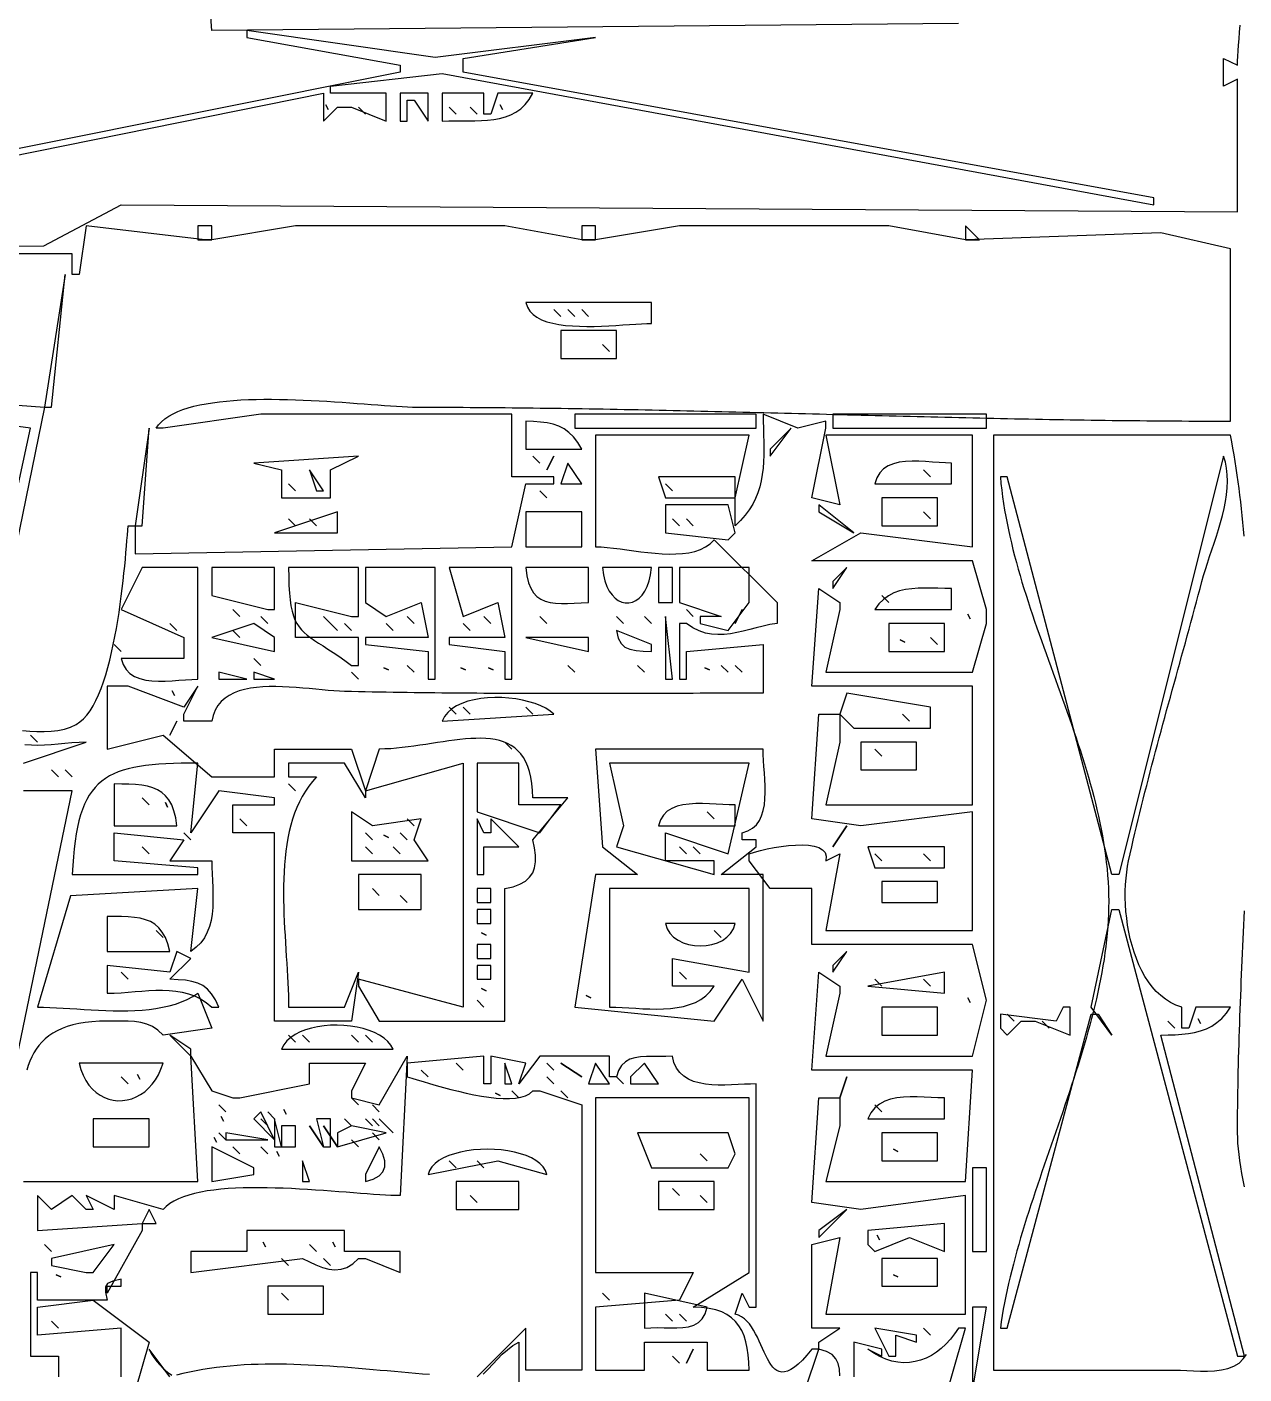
# Model space of a CAD drawing. Extents: x 0 to 1224, y 0 to 792.
# Drawn here: x 502.5 to 676.9, y 181.4 to 374.5 of the extents above; entities that cross this region are included whole.
import ezdxf

# ---------------------------------------------------------------- set-up
doc = ezdxf.new("R2010")
doc.units = 0
doc.layers.add('C252', color=252, linetype='CONTINUOUS')
doc.layers.add('C7', color=7, linetype='CONTINUOUS')

msp = doc.modelspace()

# ---------------------------------------------------------------- linework, layer by layer
at = {"layer": 'C252'}
for points in [[(527, 346), (527, 344), (529, 344), (529, 346), (527, 346)], [(582, 346), (582, 344), (584, 344), (584, 346), (582, 346)], [(637, 346), (637, 344), (639, 344), (637, 346)], [(549, 221), (550, 220), (549, 221)], [(530, 220), (531, 219), (530, 220)], [(537, 219), (538, 218), (537, 219)], [(552, 220), (553, 219), (552, 220)], [(536, 218), (537, 217), (536, 218)], [(538, 218), (538, 214), (539, 214), (538, 218)], [(544, 218), (545, 214), (546, 214), (546, 218), (544, 218)], [(549, 217), (547, 216), (547, 215), (547, 214), (554, 216), (549, 217)], [(548, 218), (549, 217), (548, 218)], [(551, 218), (552, 217), (551, 218)], [(553, 218), (554, 217), (553, 218)], [(554, 217), (555, 216), (554, 217)], [(529.333313, 215.333328), (529.666687, 214.666672), (529.333313, 215.333328)], [(531, 216), (531, 215), (537, 215), (531, 216)]]:
    msp.add_lwpolyline(points, dxfattribs=at)
at = {"layer": 'C7'}
for points in [[(636, 375), (529, 374), (528, 388)], [(444, 343), (504.942139, 343.148132), (516.000793, 348.980713), (676, 348), (676, 367), (674, 366), (674, 370), (676, 369), (676.01, 369.6093), (676.0385, 370.3021), (676.0827, 371.0714), (676.1398, 371.9103), (676.2073, 372.8118), (676.2824, 373.7689), (676.3623, 374.7747)], [(534, 374), (534, 373), (556, 369), (556, 368), (446, 346), (446, 345), (545, 365), (545, 361), (547, 363), (548, 363), (549, 363), (554, 361), (554, 365), (546, 365), (546, 366), (562, 367.815582), (664, 349), (664, 350), (565, 368), (565, 370), (584, 373), (561, 370.104187), (534, 374)], [(556, 365), (556, 361), (557, 361), (557, 364), (558, 364), (560, 361), (560, 365), (556, 365)], [(562, 365), (562, 361), (562.9411, 361.047), (563.887, 361.0643), (564.8329, 361.0643), (565.7741, 361.0589), (566.7061, 361.0603), (567.6239, 361.0806), (568.5231, 361.1321), (569.3989, 361.2269), (570.2465, 361.377), (571.0614, 361.5948), (571.8388, 361.8922), (572.5741, 362.2814), (573.2626, 362.7747), (573.8995, 363.3841), (574.4802, 364.1218), (575, 365), (570, 365), (569, 362), (568, 362), (568, 365), (562, 365)], [(545.333313, 363.333344), (545.666687, 362.666656), (545.333313, 363.333344)], [(550, 363), (551, 362), (550, 363)], [(563, 363), (564, 362), (563, 363)], [(566, 363), (567, 362), (566, 363)], [(570.333313, 363.333344), (570.666687, 362.666656), (570.333313, 363.333344)], [(511, 346), (510, 339), (509, 339), (509, 342), (444, 342)], [(501.8531, 273.643), (502.8922, 273.5685), (503.9304, 273.522), (504.9574, 273.516), (505.9632, 273.5629), (506.9376, 273.6751), (507.8703, 273.8652), (508.7512, 274.1455), (509.5702, 274.5285), (510.1002, 274.8817), (510.6043, 275.3302), (511.0831, 275.8679), (511.5372, 276.4889), (511.9674, 277.1872), (512.3743, 277.957), (512.7587, 278.7922), (513.1211, 279.6868), (513.4624, 280.6351), (513.7832, 281.6309), (514.0841, 282.6684), (514.3659, 283.7415), (514.6293, 284.8445), (514.8749, 285.9712), (515.1034, 287.1157), (515.3156, 288.2722), (515.512, 289.4346), (515.6935, 290.5969), (515.8606, 291.7534), (516.0142, 292.8979), (516.1547, 294.0245), (516.283, 295.1274), (516.3998, 296.2005), (516.5057, 297.2379), (516.6013, 298.2336), (516.6875, 299.1817), (516.7649, 300.0763), (516.8341, 300.9113), (516.8959, 301.6809), (516.951, 302.3791), (517, 303), (518, 303), (518, 299), (572, 300), (574, 309), (578, 309), (578, 310), (572, 310), (572, 319), (536, 319), (522, 317), (521, 317), (521.3584, 317.4802), (521.7849, 317.9244), (522.2764, 318.3338), (522.8299, 318.7094), (523.4421, 319.0526), (524.1099, 319.3646), (524.8304, 319.6465), (525.6003, 319.8997), (526.4165, 320.1252), (527.276, 320.3243), (528.1756, 320.4982), (529.1122, 320.6481), (530.0827, 320.7753), (531.0841, 320.8809), (532.1131, 320.9662), (533.1667, 321.0323), (534.2417, 321.0805), (535.3351, 321.112), (536.4438, 321.128), (537.5646, 321.1297), (538.6944, 321.1183), (539.8302, 321.095), (540.9687, 321.0611), (542.107, 321.0177), (543.2419, 320.966), (544.3702, 320.9074), (545.4889, 320.8429), (546.5949, 320.7738), (547.685, 320.7013), (548.7562, 320.6266), (549.8053, 320.5509), (550.8293, 320.4755), (551.8249, 320.4014), (552.7892, 320.3301), (553.7189, 320.2626), (554.6111, 320.2002), (555.4625, 320.144), (556.2701, 320.0954), (557.0307, 320.0555), (557.7413, 320.0254), (558.3988, 320.0065), (559, 320), (560.005, 319.9995), (561.0099, 319.9982), (562.0146, 319.996), (563.0192, 319.993), (564.0236, 319.9891), (565.0278, 319.9845), (566.0319, 319.979), (567.0359, 319.9727), (568.0397, 319.9657), (569.0433, 319.9579), (570.0468, 319.9494), (571.0502, 319.9402), (572.0534, 319.9302), (573.0565, 319.9196), (574.0595, 319.9083), (575.0623, 319.8963), (576.065, 319.8837), (577.0675, 319.8704), (578.0699, 319.8566), (579.0722, 319.8421), (580.0744, 319.827), (581.0764, 319.8114), (582.0784, 319.7952), (583.0802, 319.7785), (584.0819, 319.7613), (585.0834, 319.7436), (586.0849, 319.7253), (587.0862, 319.7066), (588.0875, 319.6875), (589.0886, 319.6678), (590.0896, 319.6478), (591.0905, 319.6273), (592.0914, 319.6065), (593.0921, 319.5852), (594.0927, 319.5636), (595.0932, 319.5416), (596.0937, 319.5193), (597.094, 319.4967), (598.0943, 319.4738), (599.0944, 319.4505), (600.0945, 319.427), (601.0945, 319.4032), (602.0944, 319.3792), (603.0942, 319.355), (604.094, 319.3305), (605.0937, 319.3059), (606.0933, 319.281), (607.0928, 319.256), (608.0923, 319.2308), (609.0917, 319.2055), (610.091, 319.1801), (611.0902, 319.1546), (612.0894, 319.1289), (613.0886, 319.1032), (614.0877, 319.0775), (615.0867, 319.0517), (616.0857, 319.0258), (617.0846, 319), (618.0835, 318.9741), (619.0823, 318.9482), (620.0811, 318.9224), (621.0798, 318.8967), (622.0785, 318.871), (623.0771, 318.8453), (624.0757, 318.8198), (625.0743, 318.7944), (626.0728, 318.7691), (627.0713, 318.7439), (628.0698, 318.7189), (629.0683, 318.694), (630.0667, 318.6694), (631.0651, 318.6449), (632.0635, 318.6207), (633.0618, 318.5967), (634.0601, 318.5729), (635.0585, 318.5494), (636.0568, 318.5261), (637.055, 318.5032), (638.0533, 318.4806), (639.0516, 318.4583), (640.0499, 318.4363), (641.0481, 318.4147), (642.0464, 318.3934), (643.0446, 318.3726), (644.0429, 318.3521), (645.0411, 318.3321), (646.0394, 318.3125), (647.0377, 318.2933), (648.0359, 318.2746), (649.0342, 318.2563), (650.0325, 318.2386), (651.0308, 318.2214), (652.0292, 318.2047), (653.0275, 318.1885), (654.0259, 318.1729), (655.0243, 318.1578), (656.0227, 318.1433), (657.0211, 318.1295), (658.0196, 318.1162), (659.0181, 318.1036), (660.0167, 318.0916), (661.0152, 318.0803), (662.0138, 318.0697), (663.0125, 318.0597), (664.0112, 318.0505), (665.0099, 318.042), (666.0087, 318.0342), (667.0075, 318.0272), (668.0064, 318.0209), (669.0053, 318.0154), (670.0042, 318.0108), (671.0033, 318.0069), (672.0024, 318.0039), (673.0015, 318.0017), (674.0007, 318.0004), (675, 318), (674.972229, 342.682098), (665, 345), (637, 344), (626, 346), (596, 346), (584, 344), (583, 344), (582, 344), (571, 346), (541, 346), (529, 344), (528, 344), (511, 346)], [(508, 339), (505, 320), (506, 320), (508, 339)], [(574, 335), (574.2165, 334.3503), (574.562, 333.7843), (575.0256, 333.2968), (575.5967, 332.8824), (576.2644, 332.536), (577.0181, 332.2524), (577.847, 332.0264), (578.7403, 331.8527), (579.6874, 331.7262), (580.6774, 331.6416), (581.6996, 331.5937), (582.7434, 331.5773), (583.7979, 331.5873), (584.8524, 331.6183), (585.8962, 331.6652), (586.9185, 331.7227), (587.9086, 331.7857), (588.8557, 331.8489), (589.7492, 331.9072), (590.5782, 331.9552), (591.332, 331.9879), (592, 332), (592, 335), (574, 335)], [(578, 334), (579, 333), (578, 334)], [(580, 334), (581, 333), (580, 334)], [(582, 334), (583, 333), (582, 334)], [(579, 331), (579, 327), (587, 327), (587, 331), (579, 331)], [(585, 329), (586, 328), (585, 329)], [(487, 243), (503, 317), (436, 326)], [(484, 321.575623), (505, 320), (488, 237)], [(608, 319), (608.019, 317.989), (608.0461, 316.9892), (608.0745, 316.0012), (608.0973, 315.0256), (608.1077, 314.0629), (608.0988, 313.1138), (608.0639, 312.1789), (607.996, 311.2587), (607.8883, 310.3539), (607.734, 309.4651), (607.5263, 308.5928), (607.2582, 307.7376), (606.923, 306.9002), (606.5137, 306.0811), (606.0236, 305.2809), (605.4459, 304.5003), (604.7736, 303.7398), (604, 303), (604, 307), (606, 316), (584, 316), (584, 300), (584.7972, 299.9752), (585.6507, 299.9108), (586.5523, 299.8152), (587.4941, 299.6971), (588.468, 299.5648), (589.4661, 299.427), (590.4804, 299.2921), (591.5029, 299.1686), (592.5255, 299.0651), (593.5402, 298.9901), (594.5391, 298.952), (595.5142, 298.9594), (596.4575, 299.0208), (597.3608, 299.1447), (598.2164, 299.3397), (599.016, 299.6141), (599.7519, 299.9767), (600.4158, 300.4358), (601, 301), (610, 292), (610, 289), (608.9857, 288.8363), (607.9965, 288.6286), (607.0292, 288.3944), (606.081, 288.1507), (605.149, 287.915), (604.2301, 287.7044), (603.3215, 287.5363), (602.4201, 287.4279), (601.5231, 287.3966), (600.6274, 287.4595), (599.7303, 287.6341), (598.8286, 287.9375), (597.9195, 288.387), (597, 289), (596, 289), (596, 281), (597, 281), (597, 285), (608, 286), (608, 279), (606.9988, 278.9998), (605.9977, 278.9993), (604.9965, 278.9985), (603.9954, 278.9974), (602.9943, 278.9961), (601.9931, 278.9945), (600.992, 278.9928), (599.9909, 278.9909), (598.9897, 278.9888), (597.9886, 278.9866), (596.9876, 278.9843), (595.9865, 278.9819), (594.9854, 278.9794), (593.9844, 278.977), (592.9834, 278.9745), (591.9824, 278.972), (590.9814, 278.9696), (589.9805, 278.9673), (588.9796, 278.965), (587.9788, 278.9629), (586.978, 278.9609), (585.9772, 278.9591), (584.9764, 278.9575), (583.9757, 278.9561), (582.9751, 278.9549), (581.9745, 278.954), (580.974, 278.9534), (579.9735, 278.9531), (578.973, 278.9532), (577.9726, 278.9536), (576.9723, 278.9544), (575.9721, 278.9556), (574.9719, 278.9573), (573.9718, 278.9594), (572.9717, 278.962), (571.9717, 278.9651), (570.9718, 278.9688), (569.972, 278.973), (568.9723, 278.9778), (567.9726, 278.9833), (566.973, 278.9893), (565.9735, 278.9961), (564.9741, 279.0035), (563.9748, 279.0116), (562.9756, 279.0205), (561.9764, 279.0301), (560.9774, 279.0405), (559.9785, 279.0517), (558.9796, 279.0637), (557.9809, 279.0766), (556.9823, 279.0904), (555.9838, 279.1051), (554.9854, 279.1208), (553.9871, 279.1373), (552.989, 279.1549), (551.9909, 279.1735), (550.993, 279.1931), (549.9952, 279.2138), (548.9975, 279.2355), (548, 279.2584), (547.2696, 279.2876), (546.4874, 279.3389), (545.6598, 279.4072), (544.7934, 279.4876), (543.8944, 279.5749), (542.9694, 279.664), (542.0248, 279.7501), (541.067, 279.8279), (540.1024, 279.8924), (539.1375, 279.9386), (538.1787, 279.9615), (537.2325, 279.9559), (536.3052, 279.9169), (535.4034, 279.8394), (534.5333, 279.7183), (533.7016, 279.5486), (532.9146, 279.3252), (532.1787, 279.0431), (531.5004, 278.6972), (530.8861, 278.2825), (530.3423, 277.794), (529.8753, 277.2265), (529.4916, 276.575), (529.1977, 275.8345), (529, 275), (525, 275), (525, 276), (527, 280), (525, 277), (517, 280), (514, 280), (514, 271), (522, 273), (529, 267), (538, 267), (538, 271), (549, 271), (551, 265), (551, 264), (548, 269), (540, 269), (540, 267), (544, 267), (543.4203, 266.3577), (542.8873, 265.6795), (542.3995, 264.9671), (541.9548, 264.2223), (541.5517, 263.4468), (541.1883, 262.6425), (540.8629, 261.8112), (540.5736, 260.9547), (540.3188, 260.0746), (540.0966, 259.173), (539.9054, 258.2514), (539.7433, 257.3118), (539.6085, 256.3559), (539.4993, 255.3855), (539.414, 254.4024), (539.3508, 253.4084), (539.3078, 252.4053), (539.2834, 251.3949), (539.2757, 250.379), (539.2831, 249.3593), (539.3037, 248.3377), (539.3357, 247.316), (539.3775, 246.2958), (539.4272, 245.2792), (539.483, 244.2677), (539.5433, 243.2633), (539.6062, 242.2677), (539.67, 241.2827), (539.7329, 240.3102), (539.7932, 239.3518), (539.849, 238.4094), (539.8986, 237.4848), (539.9403, 236.5797), (539.9723, 235.696), (539.9927, 234.8355), (540, 234), (548, 234), (550, 239), (549, 232), (538, 232), (538, 259), (532, 259), (532, 263), (538, 263), (538, 264), (530, 265), (526, 259), (527, 269), (525.7732, 268.9949), (524.6002, 268.9784), (523.48, 268.9483), (522.4114, 268.9027), (521.3933, 268.8395), (520.4247, 268.7566), (519.5044, 268.6521), (518.6314, 268.5237), (517.8044, 268.3696), (517.0226, 268.1877), (516.2847, 267.9758), (515.5896, 267.7321), (514.9363, 267.4543), (514.3237, 267.1405), (513.7507, 266.7887), (513.2161, 266.3967), (512.7189, 265.9626), (512.2579, 265.4843), (511.8322, 264.9597), (511.4405, 264.3868), (511.0818, 263.7636), (510.755, 263.0879), (510.459, 262.3579), (510.1927, 261.5713), (509.955, 260.7262), (509.7448, 259.8206), (509.5611, 258.8523), (509.4026, 257.8194), (509.2684, 256.7197), (509.1572, 255.5513), (509.0681, 254.312), (509, 253), (527, 253), (527, 254), (515, 255), (515, 259), (525, 258), (523, 255), (529, 255), (529.0143, 254.0723), (529.0494, 253.1219), (529.0935, 252.1561), (529.1345, 251.1821), (529.1608, 250.2072), (529.1605, 249.2386), (529.1216, 248.2835), (529.0323, 247.3492), (528.8807, 246.4429), (528.6551, 245.572), (528.3434, 244.7435), (527.934, 243.9649), (527.4148, 243.2432), (526.7741, 242.5858), (526, 242), (527, 251), (508.738434, 249.972214), (504, 234), (504.8722, 233.99), (505.7782, 233.9624), (506.7143, 233.9207), (507.6771, 233.8684), (508.6628, 233.8091), (509.668, 233.7461), (510.689, 233.6831), (511.7223, 233.6236), (512.7642, 233.5709), (513.8113, 233.5288), (514.8599, 233.5005), (515.9064, 233.4898), (516.9472, 233.5), (517.9789, 233.5347), (518.9977, 233.5974), (520.0002, 233.6916), (520.9826, 233.8208), (521.9416, 233.9885), (522.8734, 234.1982), (523.7744, 234.4535), (524.6412, 234.7578), (525.4701, 235.1146), (526.2575, 235.5275), (527, 236), (529, 231), (522, 230), (521.274, 230.7021), (520.5001, 231.2222), (519.6813, 231.5867), (518.8208, 231.8223), (517.9217, 231.9558), (516.9869, 232.0136), (516.0196, 232.0225), (515.023, 232.0091), (514, 232), (512.8763, 231.9791), (511.8226, 231.913), (510.8367, 231.8027), (509.9165, 231.6494), (509.0596, 231.4543), (508.2639, 231.2184), (507.5273, 230.943), (506.8475, 230.6292), (506.2223, 230.278), (505.6496, 229.8907), (505.1271, 229.4684), (504.6526, 229.0122), (504.2241, 228.5233), (503.8391, 228.0028), (503.4957, 227.4518), (503.1916, 226.8716), (502.9245, 226.2631), (502.6923, 225.6277), (502.4929, 224.9664)], [(581, 319), (581, 317), (607, 317), (607, 319), (581, 319)], [(619.004, 181.1824), (618.942, 182.1098), (618.771, 182.9243), (618.441, 183.6233), (617.9024, 184.204), (617.1053, 184.6638), (616, 185), (616, 186), (619, 188), (615, 188), (615, 200), (619, 201), (617, 190), (637, 190), (637, 207), (622, 205), (615, 206), (616, 221), (619, 221), (619, 220), (619, 217), (617, 209), (637, 209), (638, 225), (615, 225), (616, 239), (619, 237), (619, 236), (617, 227), (638, 227), (640, 235), (638, 243), (615, 243), (615, 251), (609, 251), (606, 255), (606, 256), (606.7603, 256.234), (607.6257, 256.4638), (608.571, 256.6805), (609.5712, 256.8752), (610.601, 257.0388), (611.6354, 257.1625), (612.6491, 257.2372), (613.6171, 257.2541), (614.5142, 257.2041), (615.3153, 257.0784), (615.9951, 256.868), (616.5287, 256.5638), (616.8907, 256.1571), (617.0562, 255.6388), (617, 255), (619, 256), (617, 245), (638, 245), (638, 262), (622, 260), (615, 261), (616, 276), (619, 276), (619, 275), (619, 272), (617, 263), (638, 263), (638, 280), (615, 280), (616, 294), (619, 292), (619, 291), (617, 282), (638, 282), (640, 289), (640, 290), (640, 291), (638, 298), (615, 298), (622, 302), (638, 300), (638, 316), (617, 316), (619, 306), (615, 307), (617, 317), (617, 318), (613, 317), (608, 319)], [(618, 319), (618, 317), (640, 317), (640, 319), (618, 319)], [(520, 317), (518, 303), (519, 303), (520, 317)], [(574, 318), (574, 314), (582, 314), (581.4312, 314.9625), (580.8262, 315.7539), (580.1792, 316.3914), (579.4847, 316.8923), (578.7369, 317.274), (577.9301, 317.5538), (577.0587, 317.749), (576.117, 317.8768), (575.0993, 317.9547), (574, 318)], [(612, 317), (609, 314), (609, 313), (612, 317)], [(641, 316), (641, 249), (641, 182), (667, 182), (667.8134, 181.9807), (668.7143, 181.9359), (669.6789, 181.8851), (670.6831, 181.8478), (671.7033, 181.8434), (672.7154, 181.8916), (673.6957, 182.0118), (674.6203, 182.2236), (675.4653, 182.5464), (676.2068, 182.9998), (676.821, 183.6033)], [(676.9602, 301.5271), (676.8681, 302.5091), (676.771, 303.4889), (676.6686, 304.4665), (676.5609, 305.4417), (676.4479, 306.4145), (676.3293, 307.385), (676.2052, 308.3529), (676.0754, 309.3183), (675.9398, 310.2811), (675.7983, 311.2412), (675.651, 312.1986), (675.4975, 313.1533), (675.3379, 314.1051), (675.1721, 315.054), (675, 316), (641, 316)], [(535, 312), (539, 311), (539, 307), (546, 307), (546, 311), (550, 313), (535, 312)], [(575, 313), (576, 312), (575, 313)], [(578, 313), (577, 311), (578, 313)], [(674, 313), (659, 253), (658, 253), (643, 310), (642, 310), (642.0912, 309.0498), (642.1987, 308.101), (642.322, 307.1534), (642.4604, 306.207), (642.6135, 305.2618), (642.7806, 304.3177), (642.9613, 303.3747), (643.1549, 302.4327), (643.3609, 301.4917), (643.5787, 300.5517), (643.8079, 299.6126), (644.0477, 298.6743), (644.2978, 297.7369), (644.5574, 296.8003), (644.8262, 295.8645), (645.1034, 294.9293), (645.3886, 293.9948), (645.6812, 293.0609), (645.9806, 292.1276), (646.2863, 291.1949), (646.5978, 290.2626), (646.9144, 289.3308), (647.2356, 288.3994), (647.5609, 287.4683), (647.8897, 286.5376), (648.2215, 285.6072), (648.5556, 284.677), (648.8916, 283.7471), (649.2289, 282.8173), (649.5669, 281.8876), (649.9051, 280.958), (650.2428, 280.0284), (650.5797, 279.0988), (650.915, 278.1691), (651.2483, 277.2394), (651.579, 276.3096), (651.9065, 275.3795), (652.2303, 274.4493), (652.5499, 273.5188), (652.8646, 272.5879), (653.1739, 271.6568), (653.4772, 270.7252), (653.7741, 269.7933), (654.0639, 268.8608), (654.3461, 267.9279), (654.6201, 266.9944), (654.8855, 266.0603), (655.1415, 265.1256), (655.3877, 264.1902), (655.6235, 263.2541), (655.8484, 262.3172), (656.0617, 261.3795), (656.263, 260.441), (656.4517, 259.5015), (656.6273, 258.5612), (656.7891, 257.6199), (656.9366, 256.6776), (657.0693, 255.7342), (657.1865, 254.7897), (657.2879, 253.8441), (657.3727, 252.8973), (657.4405, 251.9492), (657.4907, 251), (657.5204, 250.09), (657.5312, 249.1772), (657.5237, 248.2617), (657.4982, 247.3435), (657.4554, 246.4228), (657.3957, 245.4996), (657.3196, 244.5739), (657.2277, 243.646), (657.1204, 242.7159), (656.9983, 241.7836), (656.8618, 240.8493), (656.7115, 239.913), (656.5479, 238.9749), (656.3714, 238.035), (656.1827, 237.0934), (655.9822, 236.1502), (655.7703, 235.2056), (655.5477, 234.2594), (655.3148, 233.312), (655.0721, 232.3633), (654.8202, 231.4135), (654.5595, 230.4625), (654.2906, 229.5107), (654.0139, 228.5579), (653.7301, 227.6043), (653.4394, 226.65), (653.1426, 225.6951), (652.8401, 224.7396), (652.5323, 223.7837), (652.2199, 222.8274), (651.9033, 221.8709), (651.583, 220.9142), (651.2595, 219.9573), (650.9334, 219.0005), (650.6051, 218.0438), (650.2751, 217.0872), (649.9441, 216.1309), (649.6124, 215.1749), (649.2805, 214.2194), (648.9491, 213.2643), (648.6185, 212.3099), (648.2894, 211.3563), (647.9621, 210.4033), (647.6373, 209.4513), (647.3154, 208.5002), (646.9969, 207.5502), (646.6824, 206.6014), (646.3723, 205.6537), (646.0671, 204.7074), (645.7674, 203.7625), (645.4737, 202.8191), (645.1865, 201.8772), (644.9062, 200.9371), (644.6334, 199.9987), (644.3686, 199.0621), (644.1124, 198.1275), (643.8651, 197.1949), (643.6274, 196.2644), (643.3997, 195.3362), (643.1825, 194.4102), (642.9764, 193.4866), (642.7818, 192.5655), (642.5993, 191.6469), (642.4293, 190.731), (642.2725, 189.8178), (642.1292, 188.9074), (642, 188), (643, 188), (655, 233), (656, 233), (658, 230), (655, 234), (658, 248), (659, 248), (676, 184), (677, 184), (665, 230), (666.0349, 230.0252), (667.0384, 230.0645), (668.0088, 230.1303), (668.9447, 230.2354), (669.8444, 230.3923), (670.7064, 230.6135), (671.5292, 230.9118), (672.3111, 231.2998), (673.0507, 231.79), (673.7465, 232.395), (674.3967, 233.1274), (675, 234), (670, 234), (669, 231), (668, 231), (668, 234), (667.1741, 234.2989), (666.3977, 234.6804), (665.6699, 235.1392), (664.9899, 235.6701), (664.3567, 236.2677), (663.7696, 236.927), (663.2276, 237.6427), (662.73, 238.4095), (662.2759, 239.2222), (661.8645, 240.0756), (661.4949, 240.9645), (661.1662, 241.8836), (660.8776, 242.8278), (660.6282, 243.7917), (660.4173, 244.7702), (660.2439, 245.7581), (660.1072, 246.75), (660.0064, 247.7408), (659.9406, 248.7253), (659.9089, 249.6982), (659.9106, 250.6543), (659.9447, 251.5884), (660.0105, 252.4952), (660.107, 253.3696), (660.2334, 254.2062), (660.3889, 255), (660.6072, 255.982), (660.8292, 256.9636), (661.0548, 257.9447), (661.2839, 258.9253), (661.5163, 259.9054), (661.7518, 260.8851), (661.9903, 261.8643), (662.2318, 262.8431), (662.4759, 263.8215), (662.7227, 264.7995), (662.9719, 265.7771), (663.2234, 266.7543), (663.4771, 267.7312), (663.7328, 268.7078), (663.9904, 269.684), (664.2497, 270.6599), (664.5107, 271.6356), (664.7731, 272.6109), (665.0368, 273.586), (665.3017, 274.5608), (665.5676, 275.5354), (665.8344, 276.5098), (666.1019, 277.4839), (666.3701, 278.4579), (666.6387, 279.4317), (666.9077, 280.4053), (667.1768, 281.3788), (667.446, 282.3521), (667.7151, 283.3254), (667.9839, 284.2985), (668.2523, 285.2715), (668.5202, 286.2445), (668.7875, 287.2174), (669.0539, 288.1902), (669.3194, 289.163), (669.5838, 290.1358), (669.8469, 291.1086), (670.1087, 292.0814), (670.3689, 293.0542), (670.6275, 294.027), (670.8843, 295)], [(670.8842, 295), (671.1235, 295.8593), (671.3931, 296.7473), (671.6862, 297.6605), (671.9959, 298.5957), (672.3155, 299.5495), (672.638, 300.5186), (672.9568, 301.4997), (673.2649, 302.4895), (673.5555, 303.4846), (673.8218, 304.4818), (674.057, 305.4777), (674.2543, 306.469), (674.4068, 307.4523), (674.5078, 308.4244), (674.5503, 309.3819), (674.5276, 310.3216), (674.4329, 311.24), (674.2593, 312.1339), (674, 313)], [(543, 311), (544, 308), (545, 308), (543, 311)], [(580, 312), (579, 309), (582, 309), (580, 312)], [(624, 309), (635, 309), (635, 312), (634.1359, 312.0213), (633.2192, 312.0742), (632.266, 312.1415), (631.2924, 312.2065), (630.3147, 312.2522), (629.349, 312.2616), (628.4116, 312.2178), (627.5186, 312.1039), (626.6862, 311.9029), (625.9306, 311.598), (625.268, 311.1722), (624.7145, 310.6085), (624.2865, 309.8901), (624, 309)], [(631, 311), (632, 310), (631, 311)], [(540, 309), (541, 308), (540, 309)], [(593, 310), (594, 307), (604, 307), (604, 310), (593, 310)], [(594, 309), (595, 308), (594, 309)], [(576, 308), (577, 307), (576, 308)], [(625, 307), (625, 303), (633, 303), (633, 307), (625, 307)], [(594, 306), (594, 302), (603, 301), (604, 302), (603, 306), (594, 306)], [(616, 306), (616, 305), (621, 302), (616, 306)], [(538, 302), (547, 302), (547, 305), (538, 302)], [(540, 304), (541, 303), (540, 304)], [(543, 304), (544, 303), (543, 304)], [(574, 305), (574, 300), (582, 300), (582, 305), (574, 305)], [(595, 304), (596, 303), (595, 304)], [(597, 304), (598, 303), (597, 304)], [(631, 305), (632, 304), (631, 305)], [(516, 291), (525, 287), (525, 284), (516, 284), (516.2865, 283.1098), (516.7145, 282.3914), (517.268, 281.8277), (517.9306, 281.4019), (518.6862, 281.097), (519.5186, 280.896), (520.4116, 280.7821), (521.349, 280.7383), (522.3147, 280.7477), (523.2924, 280.7934), (524.266, 280.8584), (525.2192, 280.9257), (526.1359, 280.9786), (527, 281), (527, 297), (519, 297), (516, 291)], [(529, 297), (529, 293), (537, 291), (538, 291), (538, 297), (529, 297)], [(540, 297), (540.0121, 295.6436), (540.0498, 294.4299), (540.1148, 293.3476), (540.209, 292.3856), (540.3342, 291.5329), (540.4924, 290.7783), (540.6853, 290.1109), (540.9147, 289.5193), (541.1826, 288.9927), (541.4908, 288.5198), (541.841, 288.0896), (542.2352, 287.6909), (542.6752, 287.3127), (543.1628, 286.944), (543.6999, 286.5735), (544.2884, 286.1902), (544.93, 285.783), (545.6266, 285.3408), (546.38, 284.8524), (547.1922, 284.3069), (548.0649, 283.6931), (549, 283), (550, 283), (550, 287), (541, 287), (541, 292), (549, 290), (550, 290), (550, 297), (540, 297)], [(551, 297), (551, 292), (554, 290), (559, 292), (560, 287), (551, 287), (551, 286), (560, 285), (560, 281), (561, 281), (561, 297), (551, 297)], [(563, 297), (565, 290), (570, 292), (571, 287), (563, 287), (563, 286), (571, 285), (571, 281), (572, 281), (572, 297), (563, 297)], [(574, 297), (574.1472, 295.8291), (574.3836, 294.8471), (574.7059, 294.038), (575.1109, 293.3859), (575.5954, 292.8749), (576.1561, 292.489), (576.7898, 292.2125), (577.4933, 292.0293), (578.2635, 291.9235), (579.0969, 291.8793), (579.9905, 291.8808), (580.9411, 291.912), (581.9453, 291.957), (583, 292), (583, 297), (574, 297)], [(585, 297), (585.1275, 295.9938), (585.3356, 295.0992), (585.6147, 294.3162), (585.9553, 293.6448), (586.348, 293.0851), (586.7833, 292.637), (587.2516, 292.3008), (587.7436, 292.0763), (588.2497, 291.9637), (588.7604, 291.963), (589.2662, 292.0742), (589.7578, 292.2974), (590.2254, 292.6327), (590.6598, 293.0801), (591.0514, 293.6396), (591.3907, 294.3113), (591.6682, 295.0952), (591.8744, 295.9914), (592, 297), (585, 297)], [(593, 297), (593, 292), (595, 292), (595, 297), (593, 297)], [(596, 297), (596, 292), (602, 290), (599, 290), (599, 289), (603, 288), (606, 292), (606, 297), (596, 297)], [(620, 297), (618, 295), (618, 294), (620, 297)], [(624, 291), (635, 291), (635, 294), (634.0309, 294.012), (633.0626, 294.0384), (632.1002, 294.0642), (631.1493, 294.0745), (630.2152, 294.0543), (629.3035, 293.9886), (628.4194, 293.8625), (627.5684, 293.661), (626.756, 293.3693), (625.9875, 292.9722), (625.2684, 292.455), (624.6041, 291.8025), (624, 291)], [(625, 293), (626, 292), (625, 293)], [(532, 291), (533, 290), (532, 291)], [(536, 290), (537, 289), (536, 290)], [(545, 290), (547, 288), (545, 290)], [(557, 290), (558, 289), (557, 290)], [(568, 290), (569, 289), (568, 290)], [(576, 290), (577, 289), (576, 290)], [(587, 290), (588, 289), (587, 290)], [(591, 290), (592, 289), (591, 290)], [(594, 290), (594, 281), (595, 281), (594, 290)], [(597, 291), (598, 290), (597, 291)], [(605, 291), (604, 289), (605, 291)], [(637.333313, 290.333344), (637.666687, 289.666656), (637.333313, 290.333344)], [(523, 289), (524, 288), (523, 289)], [(529, 287), (538, 285), (538, 287), (535, 289), (529, 287)], [(532, 288), (533, 287), (532, 288)], [(548, 289), (549, 288), (548, 289)], [(554, 289), (555, 288), (554, 289)], [(565, 289), (566, 288), (565, 289)], [(587, 288), (587.2403, 286.9018), (587.6428, 286.1248), (588.205, 285.6101), (588.9243, 285.2991), (589.7983, 285.1329), (590.8243, 285.0527), (592, 285), (592, 286), (587, 288)], [(626, 289), (626, 285), (634, 285), (634, 289), (626, 289)], [(515, 286), (516, 285), (515, 286)], [(574, 287), (583, 285), (583, 287), (574, 287)], [(627.666687, 286.666656), (628.333313, 286.333344), (627.666687, 286.666656)], [(632, 287), (633, 286), (632, 287)], [(535, 284), (536, 283), (535, 284)], [(530, 282), (530, 281), (534, 281), (530, 282)], [(535, 282), (535, 281), (538, 281), (535, 282)], [(549, 282), (550, 281), (549, 282)], [(553.666687, 282.666656), (554.333313, 282.333344), (553.666687, 282.666656)], [(557, 283), (558, 282), (557, 283)], [(564.666687, 282.666656), (565.333313, 282.333344), (564.666687, 282.666656)], [(568.666687, 282.666656), (569.333313, 282.333344), (568.666687, 282.666656)], [(580, 283), (581, 282), (580, 283)], [(590, 283), (591, 282), (590, 283)], [(599.666687, 282.666656), (600.333313, 282.333344), (599.666687, 282.666656)], [(602, 283), (603, 282), (602, 283)], [(604, 283), (605, 282), (604, 283)], [(523.333313, 279.333344), (523.666687, 278.666656), (523.333313, 279.333344)], [(562, 275), (578, 276), (577.4767, 276.4407), (576.8474, 276.8422), (576.1247, 277.2025), (575.3216, 277.5194), (574.4508, 277.7908), (573.5252, 278.0148), (572.5576, 278.1892), (571.5609, 278.3119), (570.5479, 278.3809), (569.5315, 278.3941), (568.5244, 278.3494), (567.5395, 278.2447), (566.5896, 278.078), (565.6876, 277.8473), (564.8464, 277.5503), (564.0787, 277.185), (563.3973, 276.7495), (562.8152, 276.2415), (562.3451, 275.659), (562, 275)], [(620, 279), (619, 276), (621, 274), (632, 274), (632, 277), (620, 279)], [(563, 277), (564, 276), (563, 277)], [(565, 277), (566, 276), (565, 277)], [(574, 277), (575, 276), (574, 277)], [(524, 275), (523, 273), (524, 275)], [(628, 276), (629, 275), (628, 276)], [(503, 273), (504, 272), (503, 273)], [(553, 271), (551, 265), (565, 269), (565, 234), (550, 238), (550, 237), (553, 232), (571, 232), (571, 251), (572.1805, 251.2675), (573.1571, 251.625), (573.9413, 252.0747), (574.5445, 252.6189), (574.978, 253.26), (575.2533, 254.0003), (575.3817, 254.8421), (575.3747, 255.7878), (575.2436, 256.8396), (575, 258), (580, 264), (575, 264), (574.9621, 265.0748), (574.8699, 266.061), (574.7255, 266.9618), (574.5306, 267.7808), (574.2871, 268.5212), (573.997, 269.1865), (573.6621, 269.78), (573.2844, 270.3051), (572.8657, 270.7653), (572.4079, 271.1639), (571.9129, 271.5042), (571.3827, 271.7898), (570.819, 272.0239), (570.2239, 272.2099), (569.5992, 272.3513), (568.9468, 272.4514), (568.2686, 272.5137), (567.5664, 272.5414), (566.8423, 272.538), (566.098, 272.5068), (565.3355, 272.4513), (564.5567, 272.3749), (563.7634, 272.2809), (562.9576, 272.1726), (562.1412, 272.0536), (561.316, 271.9272), (560.484, 271.7967), (559.647, 271.6656), (558.8069, 271.5373), (557.9657, 271.415), (557.1252, 271.3023), (556.2873, 271.2025), (555.4539, 271.119), (554.627, 271.0551), (553.8084, 271.0143), (553, 271)], [(502, 269), (511, 272), (509.9683, 271.959), (508.9499, 271.8876), (507.9451, 271.7986), (506.9539, 271.7046), (505.9765, 271.6185), (505.0131, 271.553), (504.0639, 271.521), (503.129, 271.5351), (502.2085, 271.6081)], [(571, 272), (572, 271), (571, 272)], [(584, 271), (585, 257), (590, 253), (584, 253), (581, 234), (601, 232), (605, 238), (608, 232), (608, 253), (602, 253), (607, 257), (607, 258), (605, 258), (605, 259), (605.8125, 259.2577), (606.4858, 259.6425), (607.0319, 260.1411), (607.4626, 260.7404), (607.79, 261.4273), (608.0262, 262.1885), (608.1829, 263.011), (608.2723, 263.8816), (608.3063, 264.7872), (608.2969, 265.7145), (608.2561, 266.6505), (608.1958, 267.582), (608.1281, 268.4959), (608.0649, 269.3789), (608.0182, 270.218), (608, 271), (584, 271)], [(622, 272), (622, 268), (630, 268), (630, 272), (622, 272)], [(624, 271), (625, 270), (624, 271)], [(567, 269), (567, 262), (576, 259), (579, 263), (573, 263), (573, 269), (567, 269)], [(586, 269), (588, 260), (587, 257), (601, 253), (601, 255), (594, 255), (594, 259), (603, 256), (606, 269), (586, 269)], [(506, 268), (507, 267), (506, 268)], [(508, 268), (509, 267), (508, 268)], [(500.30014, 223), (509, 265), (502, 265)], [(515, 266), (515, 260), (524, 260), (523.8199, 261.1618), (523.5671, 262.1627), (523.2418, 263.0146), (522.8445, 263.7297), (522.3756, 264.3199), (521.8354, 264.7974), (521.2245, 265.174), (520.5432, 265.4619), (519.7919, 265.6731), (518.971, 265.8197), (518.081, 265.9136), (517.1222, 265.9669), (516.095, 265.9917), (515, 266)], [(540, 266), (541, 265), (540, 266)], [(519, 264), (520, 263), (519, 264)], [(522.333313, 263.333344), (522.666687, 262.666656), (522.333313, 263.333344)], [(593, 260), (604, 260), (604, 263), (603.1473, 263.0094), (602.2373, 263.048), (601.2869, 263.0998), (600.313, 263.1489), (599.3325, 263.1795), (598.3623, 263.1757), (597.4192, 263.1216), (596.5203, 263.0012), (595.6824, 262.7988), (594.9224, 262.4985), (594.2573, 262.0843), (593.7039, 261.5404), (593.2791, 260.8509), (593, 260)], [(533, 261), (534, 260), (533, 261)], [(549, 262), (549, 255), (560, 255), (558, 258), (559, 261), (552, 260), (549, 262)], [(557, 261), (558, 260), (557, 261)], [(567, 261), (567, 253), (568, 253), (568, 257), (573, 257), (569, 261), (569, 259), (568, 259), (567, 261)], [(600, 262), (601, 261), (600, 262)], [(525, 259), (526, 258), (525, 259)], [(551, 259), (552, 258), (551, 259)], [(556, 259), (557, 258), (556, 259)], [(620, 260), (618, 257), (620, 260)], [(519, 257), (520, 256), (519, 257)], [(551, 257), (552, 256), (551, 257)], [(553.666687, 258.666656), (554.333313, 258.333344), (553.666687, 258.666656)], [(555, 257), (556, 256), (555, 257)], [(596, 257), (597, 256), (596, 257)], [(598, 257), (599, 256), (598, 257)], [(623, 257), (624, 254), (634, 254), (634, 257), (623, 257)], [(624, 256), (625, 255), (624, 256)], [(631, 256), (632, 255), (631, 256)], [(550, 253), (550, 248), (559, 248), (559, 253), (550, 253)], [(625, 252), (625, 249), (633, 249), (633, 252), (625, 252)], [(552, 251), (553, 250), (552, 251)], [(556, 250), (557, 249), (556, 250)], [(567, 251), (567, 249), (569, 249), (569, 251), (567, 251)], [(586, 251), (586, 234), (586.8886, 233.9853), (587.8154, 233.9475), (588.7726, 233.8961), (589.7525, 233.8404), (590.7471, 233.7898), (591.7488, 233.7537), (592.7497, 233.7414), (593.742, 233.7625), (594.718, 233.8262), (595.6697, 233.9421), (596.5895, 234.1193), (597.4695, 234.3675), (598.302, 234.6959), (599.079, 235.114), (599.7929, 235.6311), (600.4358, 236.2566), (601, 237), (595, 237), (595, 241), (606, 239), (606, 251), (586, 251)], [(567, 248), (567, 246), (569, 246), (569, 248), (567, 248)], [(676.9688, 208.2529), (676.7935, 209.229), (676.629, 210.1824), (676.478, 211.1105), (676.343, 212.0107), (676.2267, 212.8803), (676.1316, 213.7167), (676.0604, 214.5172), (676.0157, 215.2792), (676, 216), (676.001, 216.9623), (676.0048, 217.9273), (676.0114, 218.8948), (676.0206, 219.8648), (676.0324, 220.8372), (676.0466, 221.8121), (676.0632, 222.7893), (676.0821, 223.7687), (676.1031, 224.7504), (676.1262, 225.7342), (676.1513, 226.7201), (676.1783, 227.7081), (676.2071, 228.698), (676.2377, 229.6899), (676.2698, 230.6837), (676.3035, 231.6793), (676.3386, 232.6766), (676.375, 233.6757), (676.4126, 234.6764), (676.4515, 235.6787), (676.4913, 236.6825), (676.5322, 237.6878), (676.5739, 238.6945), (676.6163, 239.7026), (676.6595, 240.712), (676.7032, 241.7227), (676.7475, 242.7345), (676.7921, 243.7475), (676.837, 244.7616), (676.8822, 245.7767), (676.9275, 246.7928), (676.9728, 247.8097)], [(514, 247), (514, 242), (523, 242), (522.7054, 243.0925), (522.3392, 244.0126), (521.9028, 244.7752), (521.3977, 245.3949), (520.8254, 245.8868), (520.1873, 246.2656), (519.4848, 246.5463), (518.7195, 246.7436), (517.8927, 246.8724), (517.0058, 246.9476), (516.0605, 246.984), (515.058, 246.9965), (514, 247)], [(594, 246), (594.2531, 245.2478), (594.6547, 244.595), (595.1836, 244.0417), (595.8187, 243.5881), (596.5386, 243.2344), (597.3223, 242.9809), (598.1485, 242.8277), (598.9961, 242.7751), (599.8437, 242.8232), (600.6703, 242.9724), (601.4546, 243.2227), (602.1754, 243.5745), (602.8115, 244.0279), (603.3418, 244.5831), (603.745, 245.2404), (604, 246), (594, 246)], [(521, 245), (522, 244), (521, 245)], [(567.666687, 244.666672), (568.333313, 244.333328), (567.666687, 244.666672)], [(601, 245), (602, 244), (601, 245)], [(524, 242), (523, 239), (514, 240), (514, 236), (514.9938, 236.022), (515.9917, 236.0755), (516.9914, 236.1495), (517.9902, 236.233), (518.9857, 236.3151), (519.9753, 236.3849), (520.9566, 236.4314), (521.9271, 236.4438), (522.8842, 236.411), (523.8254, 236.3222), (524.7483, 236.1664), (525.6504, 235.9327), (526.5291, 235.6101), (527.3819, 235.1877), (528.2064, 234.6547), (529, 234), (530, 234), (529.5038, 235.075), (528.9651, 235.9329), (528.3719, 236.5991), (527.7123, 237.0993), (526.9743, 237.4588), (526.146, 237.7031), (525.2155, 237.8577), (524.1708, 237.9482), (523, 238), (526, 241), (524, 242)], [(567, 243), (567, 241), (569, 241), (569, 243), (567, 243)], [(620, 242), (618, 240), (618, 239), (620, 242)], [(567, 240), (567, 238), (569, 238), (569, 240), (567, 240)], [(516, 239), (517, 238), (516, 239)], [(596, 239), (597, 238), (596, 239)], [(623, 237), (634, 236), (634, 239), (623, 237)], [(624, 238), (625, 237), (624, 238)], [(631, 238), (632, 237), (631, 238)], [(567.666687, 236.666672), (568.333313, 236.333328), (567.666687, 236.666672)], [(582.666687, 235.666672), (583.333313, 235.333328), (582.666687, 235.666672)], [(567, 235), (568, 234), (567, 235)], [(625, 234), (625, 230), (633, 230), (633, 234), (625, 234)], [(637.333313, 235.333328), (637.666687, 234.666672), (637.333313, 235.333328)], [(642, 233), (642, 231), (643, 230), (645, 232), (646, 232), (647, 232), (652, 230), (652, 234), (651, 234), (650, 232), (642, 233)], [(643, 233), (644, 232), (643, 233)], [(648, 232), (649, 231), (648, 232)], [(666, 232), (667, 231), (666, 232)], [(670.333313, 232.333328), (670.666687, 231.666672), (670.333313, 232.333328)], [(523, 230), (526, 227), (526, 228), (523, 230)], [(539, 228), (555, 228), (554.6712, 228.5743), (554.2278, 229.098), (553.6812, 229.5704), (553.0429, 229.9908), (552.3245, 230.3587), (551.5374, 230.6735), (550.6931, 230.9346), (549.8032, 231.1413), (548.8792, 231.2932), (547.9325, 231.3896), (546.9748, 231.4299), (546.0175, 231.4134), (545.0721, 231.3397), (544.1502, 231.2081), (543.2632, 231.0181), (542.4227, 230.7689), (541.6401, 230.4601), (540.9271, 230.091), (540.295, 229.661), (539.7555, 229.1696), (539.3199, 228.6161), (539, 228)], [(540, 230), (541, 229), (540, 230)], [(542, 230), (543, 229), (542, 230)], [(549, 230), (550, 229), (549, 230)], [(551, 230), (552, 229), (551, 230)], [(502, 209), (527, 209), (526, 227), (529, 222), (532, 221), (533, 221), (543, 223), (543, 226), (551, 226), (549, 222), (549, 221), (553, 220), (557, 227), (556, 207), (555.354, 207.0079), (554.6454, 207.0308), (553.8781, 207.0669), (553.0561, 207.1147), (552.1835, 207.1724), (551.2643, 207.2385), (550.3026, 207.3113), (549.3022, 207.3892), (548.2674, 207.4705), (547.2021, 207.5537), (546.1103, 207.637), (544.996, 207.7189), (543.8634, 207.7976), (542.7164, 207.8717), (541.5591, 207.9394), (540.3954, 207.9991), (539.2295, 208.0493), (538.0653, 208.0881), (536.9068, 208.1141), (535.7582, 208.1255), (534.6234, 208.1208), (533.5064, 208.0983), (532.4113, 208.0563), (531.3422, 207.9933), (530.303, 207.9076), (529.2977, 207.7976), (528.3305, 207.6616), (527.4053, 207.498), (526.5261, 207.3052), (525.697, 207.0816), (524.9221, 206.8254), (524.2052, 206.5351), (523.5506, 206.2091), (522.9621, 205.8456), (522.4439, 205.4431), (522, 205), (515, 207), (515, 205), (511, 207), (512, 205), (511, 205), (509, 207), (506, 205), (504, 207), (504, 202), (519, 203), (519, 202), (514, 193), (514, 194), (516, 194), (516, 195), (514.7864, 194.721), (514.0612, 194.4124), (513.7429, 193.9434), (513.7497, 193.1828), (514, 192), (504, 192), (504, 196), (503, 196), (503, 184), (507, 184), (507, 181)], [(510, 226), (510.2463, 225.0791), (510.5637, 224.246), (510.9454, 223.5), (511.3851, 222.8406), (511.876, 222.2672), (512.4117, 221.7791), (512.9855, 221.3759), (513.5909, 221.057), (514.2213, 220.8218), (514.8703, 220.6698), (515.5311, 220.6003), (516.1972, 220.6128), (516.8622, 220.7067), (517.5193, 220.8815), (518.1621, 221.1367), (518.784, 221.4715), (519.3784, 221.8855), (519.9387, 222.3781), (520.4585, 222.9487), (520.931, 223.5967), (521.3498, 224.3217), (521.7083, 225.1229), (522, 226), (510, 226)], [(614, 179), (616, 185), (615, 185), (614.2922, 184.1429), (613.6392, 183.4285), (613.0376, 182.849), (612.484, 182.3966), (611.9752, 182.0637), (611.5078, 181.8426), (611.0784, 181.7255), (610.6836, 181.7047), (610.3202, 181.7725), (609.9848, 181.9212), (609.674, 182.1431), (609.3845, 182.4304), (609.113, 182.7755), (608.856, 183.1706), (608.6103, 183.608), (608.3726, 184.08), (608.1393, 184.5789), (607.9073, 185.0969), (607.6732, 185.6264), (607.4336, 186.1597), (607.1851, 186.6889), (606.9245, 187.2065), (606.6484, 187.7046), (606.3534, 188.1756), (606.0362, 188.6118), (605.6935, 189.0054), (605.3218, 189.3487), (604.9179, 189.6341), (604.4784, 189.8537), (604, 190), (605, 193), (606, 191), (607, 191), (607, 223), (606.1852, 222.9858), (605.317, 222.9513), (604.4088, 222.9084), (603.4738, 222.8689), (602.5253, 222.8448), (601.5767, 222.8479), (600.641, 222.8903), (599.7317, 222.9838), (598.8621, 223.1402), (598.0454, 223.3716), (597.2948, 223.6898), (596.6238, 224.1067), (596.0455, 224.6343), (595.5732, 225.2844), (595.2203, 226.069), (595, 227), (594.0602, 226.9345), (593.1189, 226.9204), (592.1908, 226.9267), (591.2905, 226.9223), (590.4326, 226.8766), (589.632, 226.7584), (588.9031, 226.537), (588.2609, 226.1813), (587.7198, 225.6605), (587.2946, 224.9437), (587, 224), (586, 224), (586, 227), (576, 227), (573, 223), (574, 226), (569, 227), (569, 223), (568, 223), (568, 227), (557, 226)], [(557, 226), (557, 224), (557.6631, 223.8106), (558.4229, 223.5878), (559.2672, 223.3385), (560.1843, 223.07), (561.1621, 222.7895), (562.1888, 222.504), (563.2523, 222.2208), (564.3408, 221.9469), (565.4422, 221.6897), (566.5447, 221.4561), (567.6363, 221.2534), (568.705, 221.0888), (569.739, 220.9693), (570.7263, 220.9022), (571.6548, 220.8947), (572.5128, 220.9537), (573.2883, 221.0867), (573.9693, 221.3006), (574.5438, 221.6026), (575, 222), (576, 222), (582, 220), (582, 182), (574, 182), (574, 188), (567, 181)], [(564, 226), (565, 225), (564, 226)], [(571, 226), (571, 223), (572, 223), (571, 226)], [(577, 226), (578, 225), (577, 226)], [(579, 226), (582, 224), (579, 226)], [(584, 226), (583, 223), (586, 223), (584, 226)], [(591, 226), (589, 224), (589, 223), (593, 223), (591, 226)], [(516, 224), (517, 223), (516, 224)], [(518.333313, 224.333328), (518.666687, 223.666672), (518.333313, 224.333328)], [(559, 225), (560, 224), (559, 225)], [(577, 224), (578, 223), (577, 224)], [(587, 224), (588, 223), (587, 224)], [(620, 224), (619, 221), (620, 224)], [(569.666687, 221.666672), (570.333313, 221.333328), (569.666687, 221.666672)], [(572, 222), (573, 221), (572, 222)], [(579, 222), (580, 221), (579, 222)], [(584, 221), (584, 196), (598, 196), (596, 192), (584, 191), (584, 182), (591, 182), (591, 186), (600, 186), (600, 182), (606, 182), (605.9634, 183.1124), (605.8776, 184.1589), (605.7377, 185.138), (605.5385, 186.0478), (605.275, 186.8867), (604.9423, 187.6529), (604.5352, 188.3448), (604.0488, 188.9607), (603.478, 189.4988), (602.8178, 189.9575), (602.0632, 190.3351), (601.2092, 190.6298), (600.2506, 190.84), (599.1825, 190.9639), (598, 191), (606, 196), (606, 221), (584, 221)], [(623, 218), (634, 218), (634, 221), (633.0647, 221.0178), (632.0928, 221.0596), (631.0983, 221.1075), (630.0952, 221.1436), (629.0976, 221.1502), (628.1195, 221.1094), (627.175, 221.0033), (626.2781, 220.8143), (625.4429, 220.5244), (624.6835, 220.1158), (624.0138, 219.5708), (623.4479, 218.8714), (623, 218)], [(530.333313, 218.333328), (530.666687, 217.666672), (530.333313, 218.333328)], [(536, 219), (535, 218), (538, 215), (536, 219)], [(539.333313, 219.333328), (539.666687, 218.666672), (539.333313, 219.333328)], [(624, 220), (625, 219), (624, 220)], [(512, 218), (512, 214), (520, 214), (520, 218), (512, 218)], [(539, 217), (539, 214), (541, 214), (541, 217), (539, 217)], [(543, 217), (545, 214), (543, 217)], [(545, 217), (547, 214), (545, 217)], [(552, 218), (553, 217), (552, 218)], [(530, 216), (531, 215), (530, 216)], [(549, 215), (550, 214), (549, 215)], [(552, 216), (553, 215), (552, 216)], [(590, 216), (592, 211), (603, 211), (604, 213), (603, 216), (590, 216)], [(625, 216), (625, 212), (633, 212), (633, 216), (625, 216)], [(529, 214), (529, 209), (535, 210), (535, 211), (529, 214)], [(532, 214), (533, 213), (532, 214)], [(536, 214), (537, 213), (536, 214)], [(538.333313, 213.333328), (538.666687, 212.666672), (538.333313, 213.333328)], [(553, 214), (551, 210), (551, 209), (552.1378, 209.3431), (552.9758, 209.8164), (553.5234, 210.4162), (553.7901, 211.1383), (553.7855, 211.979), (553.5189, 212.9342), (553, 214)], [(560, 210), (570, 212), (577, 210), (576.7998, 210.5808), (576.467, 211.1111), (576.0138, 211.5909), (575.4521, 212.0202), (574.794, 212.3989), (574.0515, 212.7272), (573.2367, 213.005), (572.3617, 213.2323), (571.4384, 213.4091), (570.479, 213.5353), (569.4955, 213.6111), (568.5, 213.6363), (567.5044, 213.6111), (566.5209, 213.5353), (565.5615, 213.4091), (564.6382, 213.2323), (563.7632, 213.005), (562.9484, 212.7272), (562.2059, 212.3989), (561.5478, 212.0202), (560.9861, 211.5909), (560.5329, 211.1111), (560.2001, 210.5808), (560, 210)], [(599, 213), (600, 212), (599, 213)], [(626.666687, 213.666672), (627.333313, 213.333328), (626.666687, 213.666672)], [(542, 212), (542, 209), (543, 209), (542, 212)], [(563, 212), (564, 211), (563, 212)], [(567, 212), (568, 211), (567, 212)], [(638, 211), (638, 199), (640, 199), (640, 211), (638, 211)], [(564, 209), (564, 205), (573, 205), (573, 209), (564, 209)], [(593, 209), (593, 205), (601, 205), (601, 209), (593, 209)], [(566, 207), (567, 206), (566, 207)], [(595, 208), (596, 207), (595, 208)], [(599, 207), (600, 206), (599, 207)], [(520, 205), (519, 203), (521, 203), (520, 205)], [(620, 205), (616, 202), (616, 201), (620, 205)], [(623, 202), (623, 200), (624, 199), (629, 201), (634, 199), (634, 203), (623, 202)], [(534, 202), (534, 199), (526, 199), (526, 196), (542, 198), (542.9708, 197.5061), (543.9203, 197.0655), (544.8486, 196.7082), (545.7564, 196.4643), (546.6439, 196.364), (547.5117, 196.4373), (548.36, 196.7143), (549.1893, 197.2252), (550, 198), (551, 198), (556, 196), (556, 199), (548, 199), (548, 202), (534, 202)], [(624.333313, 201.333328), (624.666687, 200.666672), (624.333313, 201.333328)], [(505, 200), (506, 199), (505, 200)], [(515, 200), (506, 198), (506, 197), (511, 196), (512, 196), (515, 200)], [(536.333313, 200.333328), (536.666687, 199.666672), (536.333313, 200.333328)], [(543, 200), (544, 199), (543, 200)], [(546.333313, 200.333328), (546.666687, 199.666672), (546.333313, 200.333328)], [(539, 198), (540, 197), (539, 198)], [(545, 198), (546, 197), (545, 198)], [(625, 198), (625, 194), (633, 194), (633, 198), (625, 198)], [(506.666656, 195.666672), (507.333344, 195.333328), (506.666656, 195.666672)], [(626.666687, 195.666672), (627.333313, 195.333328), (626.666687, 195.666672)], [(537, 194), (537, 190), (545, 190), (545, 194), (537, 194)], [(516, 181), (516, 188), (504, 187), (504, 191), (512, 192), (520, 186), (518, 179)], [(539, 193), (540, 192), (539, 193)], [(585, 193), (586, 192), (585, 193)], [(591, 193), (591, 188), (591.9197, 188.0663), (592.86, 188.0751), (593.8055, 188.0535), (594.7407, 188.0288), (595.6501, 188.0285), (596.5185, 188.0797), (597.3302, 188.2098), (598.07, 188.4462), (598.7222, 188.8161), (599.2716, 189.3468), (599.7027, 190.0656), (600, 191), (591, 193)], [(594, 190), (595, 189), (594, 190)], [(596, 190), (597, 189), (596, 190)], [(638, 191), (638, 179), (640, 191), (638, 191)], [(506, 189), (507, 188), (506, 189)], [(633, 174), (637, 188), (636, 188), (635.443, 187.1749), (634.8458, 186.4159), (634.2113, 185.726), (633.5421, 185.1082), (632.8413, 184.5655), (632.1117, 184.1008), (631.3561, 183.7172), (630.5774, 183.4177), (629.7784, 183.2053), (628.9621, 183.0829), (628.1311, 183.0536), (627.2885, 183.1204), (626.437, 183.2862), (625.5796, 183.5541), (624.719, 183.927), (623.8582, 184.4079), (623, 185), (625, 184), (625, 185), (621, 186), (621, 181)], [(624, 188), (626, 184), (627, 184), (627, 187), (630, 186), (630, 187), (624, 188)], [(631, 188), (632, 187), (631, 188)], [(567.8973, 181.4046), (568.5762, 182.1056), (569.2459, 182.8292), (569.9218, 183.553), (570.6196, 184.2545), (571.3548, 184.9112), (572.1431, 185.5005), (573, 186), (573, 178)], [(523, 181), (520, 185), (520.3195, 184.386), (520.6903, 183.7989), (521.1106, 183.2381), (521.5786, 182.7034), (522.0923, 182.1941), (522.6502, 181.71), (523.2503, 181.2506)], [(595, 184), (596, 183), (595, 184)], [(598, 185), (597, 183), (598, 185)], [(676.8209, 183.6033), (677.2758, 184.2385)], [(560.2053, 181.3507), (559.2078, 181.4275), (558.2049, 181.5086), (557.197, 181.5933), (556.1845, 181.6807), (555.1679, 181.7701), (554.1475, 181.8607), (553.1239, 181.9518), (552.0974, 182.0424), (551.0684, 182.132), (550.0375, 182.2195), (549.0049, 182.3044), (547.9712, 182.3858), (546.9368, 182.4629), (545.902, 182.535), (544.8674, 182.6012), (543.8334, 182.6609), (542.8003, 182.7131), (541.7686, 182.7571), (540.7387, 182.7922), (539.7111, 182.8175), (538.6861, 182.8323), (537.6643, 182.8358), (536.646, 182.8272), (535.6317, 182.8058), (534.6217, 182.7706), (533.6166, 182.7211), (532.6167, 182.6563), (531.6225, 182.5756), (530.6344, 182.478), (529.6528, 182.363), (528.6781, 182.2295), (527.7108, 182.077), (526.7513, 181.9045), (525.8001, 181.7113), (524.8575, 181.4967), (523.924, 181.2599)]]:
    msp.add_lwpolyline(points, dxfattribs=at)

doc.saveas('drawing.dxf')
